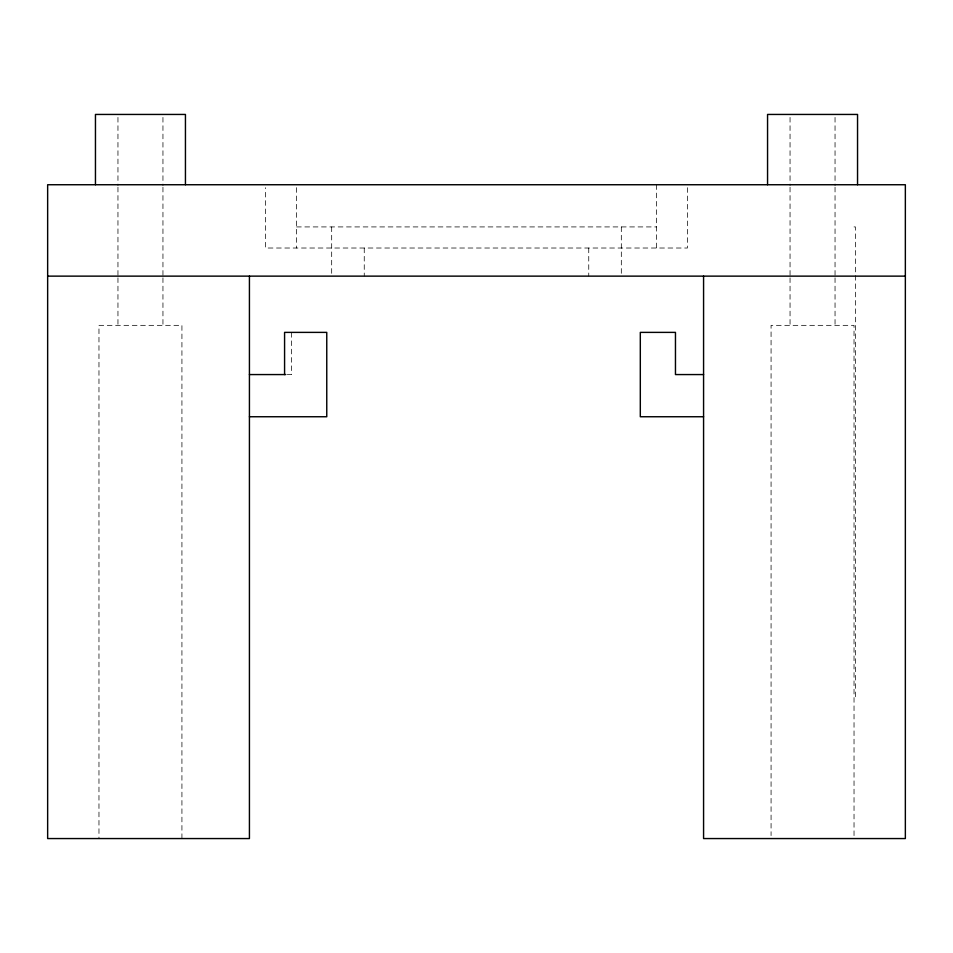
<?xml version="1.0" encoding="UTF-8"?>
<svg xmlns="http://www.w3.org/2000/svg" width="953" height="953" viewBox="0 0 953 953"><rect width="100%" height="100%" fill="white"/><g stroke="black" fill="none" stroke-linecap="round" stroke-linejoin="round"><path stroke-width="0.71" stroke-dasharray="4.76 3.57" d="M296.526 226.921L656.474 226.921M854.031 226.921L855.437 226.921L855.437 697.953L854.031 697.953M287.234 374.565L291.606 374.565L291.606 332.383M854.031 835.59L854.031 325.342L771.072 325.342L771.072 835.59M835.042 117.41L835.042 185.728M835.042 187.217L835.042 276.334M835.042 277.823L835.042 325.342M790.049 117.41L790.049 185.728M790.049 187.217L790.049 276.334M790.049 277.823L790.049 325.342M687.411 187.681L687.411 248.018L265.589 248.018L265.589 187.681M656.474 184.739L656.474 248.018M621.32 226.921L621.32 274.69M588.751 248.018L588.751 276.132M364.249 248.018L364.249 276.132M331.68 226.921L331.68 276.132M296.526 187.646L296.526 248.018M181.928 838.557L181.928 325.342L98.969 325.342L98.969 838.557M162.951 117.41L162.951 185.728M162.951 187.217L162.951 276.334M162.951 277.823L162.951 325.342M117.958 117.41L117.958 185.728M117.958 187.217L117.958 276.334M117.958 277.823L117.958 325.342"/><path stroke-width="1.43" d="M47.65 276.132L905.35 276.132M249.424 374.565L285.781 374.565M703.576 374.565L675.463 374.565L675.463 332.383L640.309 332.383L640.309 416.747L703.576 416.747M249.424 416.747L326.76 416.747L326.76 332.383L284.578 332.383L284.578 374.565M857.545 184.739L857.545 114.443L767.558 114.443L767.558 184.739M703.576 276.132L703.576 838.557L905.35 838.557L905.35 184.739L47.65 184.739L47.65 838.557L249.424 838.557L249.424 276.132M185.442 184.739L185.442 114.443L95.455 114.443L95.455 184.739"/></g></svg>
